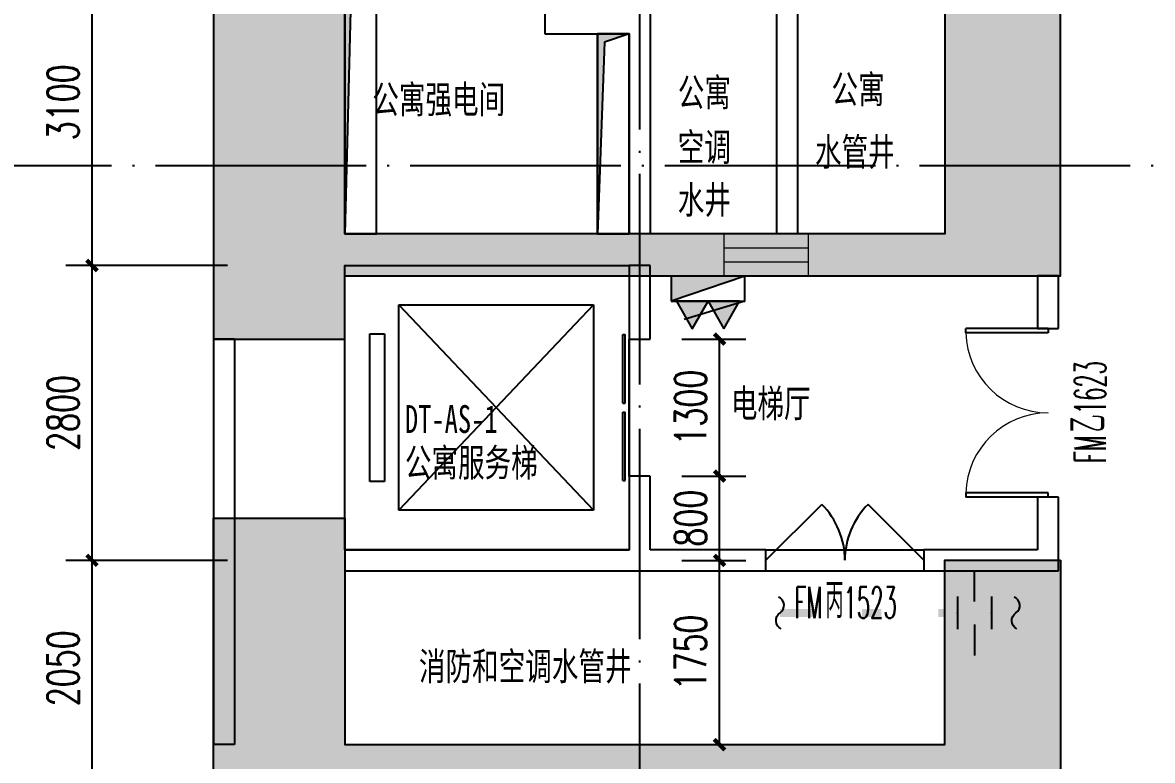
# Model space of a CAD drawing. Header units: millimetres. Extents: x 11476074 to 24729458, y -1239991 to 2813188.
# Drawn here: x 12585333 to 12596069, y 383263 to 390269 of the extents above; entities that cross this region are included whole.
import ezdxf

# ---------------------------------------------------------------- set-up
doc = ezdxf.new("R2010")
doc.units = ezdxf.units.MM
doc.header["$LTSCALE"] = 1000
doc.linetypes.add('DOTE', pattern=[2.42, 2, -0.2, 0.02, -0.2])
for name, color, linetype in [('#s-灭火器', 20, 'Continuous'), ('20230726 电气提资', 3, 'Continuous'), ('A-ANNO-DIMS', 3, 'Continuous'), ('A-ANNO-TEXT', 7, 'Continuous'), ('A-AXIS', 18, 'DOTE'), ('A-DOOR', 2, 'Continuous'), ('A-FLOR-EVTR', 2, 'Continuous'), ('A-WALL', 5, 'Continuous'), ('DOOR_FIRE', 1, 'Continuous'), ('DOOR_FIRE_TEXT', 7, 'Continuous'), ('EQUIP_喷淋', 7, 'Continuous'), ('EQUIP_消火栓', 7, 'Continuous'), ('G-RCQ-CONLine', 5, 'Continuous'), ('G-RCZ-CONLine', 5, 'Continuous'), ('GZDI-J建筑-楼板开洞', 251, 'Continuous'), ('PUB_HATCH', 8, 'Continuous'), ('VALVE_给水', 7, 'Continuous'), ('排水沟', 133, 'Continuous')]:
    doc.layers.add(name, color=color, linetype=linetype)
doc.layers.add('PIPE-喷淋1', color=220, linetype='消喷给水管1', lineweight=50)
doc.layers.add('墙洞窗', color=8, linetype='Continuous', lineweight=18)
doc.layers.get('20230726 电气提资').off()
doc.styles.add('_TCH_DIM_T3', font='SIMPLEX', dxfattribs={"width": 0.705882, "bigfont": 'GBCBIG'})
doc.styles.add('_TCH_WINDOW', font='SIMPLEX', dxfattribs={"width": 0.7, "bigfont": 'GBCBIG'})
doc.styles.add('TITXV', font='', dxfattribs={"width": 0.7})
doc.styles.get('TITXV').set_extended_font_data('SimSun')
doc.linetypes.add('消喷给水管1', pattern='A,3,-0.2,["1XP",TITXV,S=0.2,R=0,X=-0.1,Y=-0.1],-0.4', length=3.6)
doc.dimstyles.new('_TCH_ARCH&&100', dxfattribs={"dimtxt": 297.5, "dimasz": 100, "dimexe": 250, "dimexo": 300, "dimgap": 126.25, "dimtad": 1, "dimdec": 0, "dimzin": 0, "dimdsep": 46, "dimtxsty": '_TCH_DIM_T3', "dimblk": 'ARCHTICK', "dimcen": 0.09, "dimclrt": 7, "dimazin": 2, "dimtfac": 1, "dimtdec": 0, "dimtix": 1, "dimtmove": 2, "dimatfit": 3, "dimfxl": 0, "dimtolj": 1, "dimtzin": 0, "dimarcsym": 0})

# ---------------------------------------------------------------- blocks, each defined once
blk = doc.blocks.new('$VALVE$00000458')
at = {"linetype": 'Continuous'}
for p, q in [((0, 60.5), (0, 224.5)), ((-89.9, 86.2), (-89.9, -86.2)), ((89.9, 86.2), (89.9, -86.2)), ((0, -60.5), (0, -224.5))]:
    blk.add_line(p, q, dxfattribs=at)
for p in [(-89.9, 0), (89.9, 0)]:
    blk.add_point(p)
blk = doc.blocks.new('$TwtSys$00000132')
blk.add_lwpolyline([(6.9, -100.6, -0.575183), (0.2, 0, 0.604745), (-10.9, 100.6, 16.924828)], format="xyb")
blk = doc.blocks.new('A$C74AF65BF')
at = {"layer": 'PUB_HATCH'}
h = blk.add_hatch(color=256, dxfattribs=at)
h.dxf.hatch_style = 1
h.paths.add_polyline_path([(25800, -10250), (29300, -10250), (29300, -12850), (30400, -12850), (30400, -9150), (25800, -9150)])
h.paths.add_polyline_path([(25100, -10250), (25100, -9150), (22350, -9150), (22350, -12850), (23600, -12850), (23600, -10250)])
h.paths.add_polyline_path([(6800, -32750), (3700, -32750), (3700, -29000), (2600, -29000), (2600, -33850), (6800, -33850)])
h.paths.add_polyline_path([(3700, -12850), (3700, -10250), (9400, -10250), (9400, -12850), (10550, -12850), (10550, -9150), (2600, -9150), (2600, -12850)])
h.paths.add_polyline_path([(4700, -26150), (3700, -26150), (3700, -27500), (2600, -27500), (2600, -22750), (3700, -22750), (3700, -25850), (4700, -25850)])
h.paths.add_polyline_path([(6800, -30400), (6800, -32750), (6500, -32750), (6500, -30400)], flags=17)
h.paths.add_polyline_path([(26700, -29600), (26700, -28900), (26400, -28900), (26400, -33850), (30400, -33850), (30400, -28885), (29300, -28885), (29300, -32750), (26700, -32750), (26700, -29800), (27350, -29800), (27350, -29600)])
h.paths.add_polyline_path([(22350, -19850), (23600, -19850), (23600, -19250), (30400, -19250), (30400, -15950), (29300, -15950), (29300, -18850), (23600, -18850), (23600, -15950), (22350, -15950)])
h.paths.add_polyline_path([(9400, -18950), (9400, -20950), (10550, -20950), (10550, -15950), (9400, -15950), (9400, -18550), (3700, -18550), (3700, -15950), (2600, -15950), (2600, -18950)])
h.paths.add_polyline_path([(9400, -32750), (9400, -31050), (10550, -31050), (10550, -33850), (8400, -33850), (8400, -32750)])
h.paths.add_polyline_path([(24600, -33850), (22350, -33850), (22350, -27550), (23600, -27550), (23600, -32750), (24600, -32750)])
h.paths.add_polyline_path([(6800, -29050), (6500, -29050), (6500, -25150), (6700, -25150), (6700, -25850), (9400, -25850), (9400, -22450), (10550, -22450), (10550, -26850), (9400, -26850), (9400, -26150), (6800, -26150)])
h.paths.add_polyline_path([(30400, -21950), (30400, -27585), (29300, -27585), (29300, -24000), (26700, -24000), (26700, -26700), (27350, -26700), (27350, -26900), (26700, -26900), (26700, -27600), (26400, -27600), (26400, -24000), (23600, -24000), (23600, -26150), (22350, -26150), (22350, -21550), (23600, -21550), (23600, -23700), (29300, -23700), (29300, -21950)])
at = {"layer": 'G-RCQ-CONLine'}
blk.add_lwpolyline([(22350, -19850), (23600, -19850), (23600, -19250), (30400, -19250), (30400, -15950), (29300, -15950), (29300, -18850), (23600, -18850), (23600, -15950), (22350, -15950)], close=True, dxfattribs=at)
at = {"layer": 'G-RCQ-CONLine', "linetype": 'Continuous'}
blk.add_lwpolyline([(30400, -21950), (30400, -27585), (29300, -27585), (29300, -24000), (26700, -24000), (26700, -26700), (27350, -26700), (27350, -26900), (26700, -26900), (26700, -27600), (26400, -27600), (26400, -24000), (23600, -24000), (23600, -26150), (22350, -26150), (22350, -21550), (23600, -21550), (23600, -23700), (29300, -23700), (29300, -21950), (30400, -21950)], dxfattribs=at)
at = {"layer": '墙洞窗', "lineweight": 18}
for p, q in [((27200, -18850), (28000, -18850)), ((27200, -18983), (28000, -18983)), ((27200, -19117), (28000, -19117)), ((27200, -19250), (28000, -19250))]:
    blk.add_line(p, q, dxfattribs=at)
at = {"layer": '墙洞窗'}
for p, q in [((27200, -18850), (27200, -19250)), ((28000, -18850), (28000, -19250))]:
    blk.add_line(p, q, dxfattribs=at)
blk = doc.blocks.new('灭火器')
at = {"layer": '#s-灭火器', "ltscale": 1000}
for points in [[(292444, 59707), (292144, 59707), (292294, 59447)], [(292744, 59707), (292444, 59707), (292594, 59447)]]:
    blk.add_hatch(color=256, dxfattribs=at).paths.add_polyline_path(points)
for points in [[(292294, 59447), (292444, 59707), (292144, 59707)], [(292594, 59447), (292744, 59707), (292444, 59707)]]:
    blk.add_lwpolyline(points, close=True, dxfattribs=at)
blk = doc.blocks.new('$TWTSYS$00000508')
for p, q in [((-0.5, 0.5), (0.324, 1.224)), ((-0.5, 0.5), (-0.5, -0.5)), ((-0.5, -0.5), (0.5, 0.5)), ((0.5, 0.5), (-0.5, 0.5)), ((0.5, -0.5), (0.5, 0.5)), ((-0.5, -0.5), (0.5, -0.5))]:
    blk.add_line(p, q)
blk.add_solid([(0.5, -0.5), (0.5, 0.5), (-0.5, -0.5)])
blk = doc.blocks.new('消火栓')
at = {"layer": '#s-灭火器', "rotation": 180}
blk.add_blockref('灭火器', (12864422, 734932), dxfattribs=at)
at = {"layer": 'EQUIP_消火栓', "xscale": 700, "yscale": 240, "zscale": 700}
blk.add_blockref('$TWTSYS$00000508', (12571978, 675105), dxfattribs=at)
blk = doc.blocks.new('A$C747B5AC2')
at = {"rotation": 180}
blk.add_blockref('消火栓', (12642298, 419989), dxfattribs=at)
blk = doc.blocks.new('qlzw')
at = {"layer": 'A-AXIS'}
for p, q in [((12457766.8, 979989.8, 0), (12457766.8, 1082989.8)), ((12416866.8, 1020789.8), (12486866.8, 1020789.8))]:
    blk.add_line(p, q, dxfattribs=at)
blk = doc.blocks.new('_ArchTick')
at = {"color": 0, "linetype": 'ByBlock', "const_width": 0.4}
blk.add_lwpolyline([(-0.5, -0.5), (0.5, 0.5)], dxfattribs=at)
blk = doc.blocks.new('*D5252')
at = {"layer": 'A-ANNO-DIMS', "color": 0, "lineweight": -2, "transparency": 16777216}
for p, q in [((12591597, 385163), (12592206, 385163)), ((12591956, 383413), (12591956, 385163)), ((12591597, 383413), (12592206, 383413))]:
    blk.add_line(p, q, dxfattribs=at)
at = {"layer": 'Defpoints', "color": 0, "transparency": 16777216}
for p in [(12591297, 385163), (12591956, 385163), (12591297, 383413)]:
    blk.add_point(p, dxfattribs=at)
at = {"layer": 'A-ANNO-DIMS', "color": 0, "lineweight": -2, "transparency": 16777216, "xscale": 100, "yscale": 100, "zscale": 100}
for p, rotation in [((12591956, 385163), 90), ((12591956, 383413), 270)]:
    blk.add_blockref('_ArchTick', p, dxfattribs=dict(at, rotation=rotation))
at = {"layer": 'A-ANNO-DIMS', "color": 7, "transparency": 16777216, "insert": (12591681, 384288), "char_height": 297.5, "attachment_point": 5, "rotation": 90, "style": '_TCH_DIM_T3'}
blk.add_mtext('\\A1;1750', dxfattribs=at)
blk = doc.blocks.new('*D5253')
at = {"layer": 'A-ANNO-DIMS', "color": 0, "lineweight": -2, "transparency": 16777216}
for p, q in [((12591597, 385963), (12592206, 385963)), ((12591956, 385163), (12591956, 385963)), ((12591597, 385163), (12592206, 385163))]:
    blk.add_line(p, q, dxfattribs=at)
at = {"layer": 'Defpoints', "color": 0, "transparency": 16777216}
for p in [(12591297, 385963), (12591956, 385963), (12591297, 385163)]:
    blk.add_point(p, dxfattribs=at)
at = {"layer": 'A-ANNO-DIMS', "color": 0, "lineweight": -2, "transparency": 16777216, "xscale": 100, "yscale": 100, "zscale": 100}
for p, rotation in [((12591956, 385963), 90), ((12591956, 385163), 270)]:
    blk.add_blockref('_ArchTick', p, dxfattribs=dict(at, rotation=rotation))
at = {"layer": 'A-ANNO-DIMS', "color": 7, "transparency": 16777216, "insert": (12591681, 385563), "char_height": 297.5, "attachment_point": 5, "rotation": 90, "style": '_TCH_DIM_T3'}
blk.add_mtext('\\A1;800', dxfattribs=at)
blk = doc.blocks.new('*D5254')
at = {"layer": 'A-ANNO-DIMS', "color": 0, "lineweight": -2, "transparency": 16777216}
for p, q in [((12591597, 387263), (12592206, 387263)), ((12591956, 385963), (12591956, 387263)), ((12591597, 385963), (12592206, 385963))]:
    blk.add_line(p, q, dxfattribs=at)
at = {"layer": 'Defpoints', "color": 0, "transparency": 16777216}
for p in [(12591297, 387263), (12591956, 387263), (12591297, 385963)]:
    blk.add_point(p, dxfattribs=at)
at = {"layer": 'A-ANNO-DIMS', "color": 0, "lineweight": -2, "transparency": 16777216, "xscale": 100, "yscale": 100, "zscale": 100}
for p, rotation in [((12591956, 387263), 90), ((12591956, 385963), 270)]:
    blk.add_blockref('_ArchTick', p, dxfattribs=dict(at, rotation=rotation))
at = {"layer": 'A-ANNO-DIMS', "color": 7, "transparency": 16777216, "insert": (12591681, 386613), "char_height": 297.5, "attachment_point": 5, "rotation": 90, "style": '_TCH_DIM_T3'}
blk.add_mtext('\\A1;1300', dxfattribs=at)
blk = doc.blocks.new('*D5283')
at = {"layer": 'A-ANNO-DIMS', "color": 0, "lineweight": -2, "transparency": 16777216}
for p, q in [((12587281, 385163), (12585743, 385163)), ((12585993, 383113), (12585993, 385163)), ((12587281, 383113), (12585743, 383113))]:
    blk.add_line(p, q, dxfattribs=at)
at = {"layer": 'Defpoints', "color": 0, "transparency": 16777216}
for p in [(12585993, 385163), (12587581, 385163), (12587581, 383113)]:
    blk.add_point(p, dxfattribs=at)
at = {"layer": 'A-ANNO-DIMS', "color": 0, "lineweight": -2, "transparency": 16777216, "xscale": 100, "yscale": 100, "zscale": 100}
for p, rotation in [((12585993, 385163), 90), ((12585993, 383113), 270)]:
    blk.add_blockref('_ArchTick', p, dxfattribs=dict(at, rotation=rotation))
at = {"layer": 'A-ANNO-DIMS', "color": 7, "transparency": 16777216, "insert": (12585718, 384138), "char_height": 297.5, "attachment_point": 5, "rotation": 90, "style": '_TCH_DIM_T3'}
blk.add_mtext('\\A1;2050', dxfattribs=at)
blk = doc.blocks.new('*D5284')
at = {"layer": 'A-ANNO-DIMS', "color": 0, "lineweight": -2, "transparency": 16777216}
for p, q in [((12587281, 387963), (12585743, 387963)), ((12585993, 385163), (12585993, 387963)), ((12587281, 385163), (12585743, 385163))]:
    blk.add_line(p, q, dxfattribs=at)
at = {"layer": 'Defpoints', "color": 0, "transparency": 16777216}
for p in [(12585993, 387963), (12587581, 387963), (12587581, 385163)]:
    blk.add_point(p, dxfattribs=at)
at = {"layer": 'A-ANNO-DIMS', "color": 0, "lineweight": -2, "transparency": 16777216, "xscale": 100, "yscale": 100, "zscale": 100}
for p, rotation in [((12585993, 387963), 90), ((12585993, 385163), 270)]:
    blk.add_blockref('_ArchTick', p, dxfattribs=dict(at, rotation=rotation))
at = {"layer": 'A-ANNO-DIMS', "color": 7, "transparency": 16777216, "insert": (12585718, 386563), "char_height": 297.5, "attachment_point": 5, "rotation": 90, "style": '_TCH_DIM_T3'}
blk.add_mtext('\\A1;2800', dxfattribs=at)
blk = doc.blocks.new('*D5285')
at = {"layer": 'A-ANNO-DIMS', "color": 0, "lineweight": -2, "transparency": 16777216}
for p, q in [((12587281, 391063), (12585743, 391063)), ((12585993, 387963), (12585993, 391063)), ((12587281, 387963), (12585743, 387963))]:
    blk.add_line(p, q, dxfattribs=at)
at = {"layer": 'Defpoints', "color": 0, "transparency": 16777216}
for p in [(12585993, 391063), (12587581, 391063), (12587581, 387963)]:
    blk.add_point(p, dxfattribs=at)
at = {"layer": 'A-ANNO-DIMS', "color": 0, "lineweight": -2, "transparency": 16777216, "xscale": 100, "yscale": 100, "zscale": 100}
for p, rotation in [((12585993, 391063), 90), ((12585993, 387963), 270)]:
    blk.add_blockref('_ArchTick', p, dxfattribs=dict(at, rotation=rotation))
at = {"layer": 'A-ANNO-DIMS', "color": 7, "transparency": 16777216, "insert": (12585718, 389513), "char_height": 297.5, "attachment_point": 5, "rotation": 90, "style": '_TCH_DIM_T3'}
blk.add_mtext('\\A1;3100', dxfattribs=at)
blk = doc.blocks.new('$DORLIB2D$00000127')
at = {"color": 0}
for points in [[(-0.5333, 0.7949), (-0.5333, 0.6904)], [(-0.0333, 0.7949), (-0.5333, 0.7949)], [(-0.0333, 0.7949), (-0.0333, 0.6904)], [(0.5333, 0.7949), (0.0333, 0.7949)], [(0.0333, 0.7949), (0.0333, 0.6904)], [(0.5333, 0.7949), (0.5333, 0.6904)], [(-0.0333, 0.6904), (-0.5333, 0.6904)], [(0.5333, 0.6904), (0.0333, 0.6904)], [(0.5, 0.5), (-0.5, 0.5)]]:
    blk.add_lwpolyline(points, dxfattribs=at)
blk = doc.blocks.new('$DorLib2D$00000002')
for p, q in [((-0.5, 0), (-0.5, 0.4875)), ((-0.475, 0.4875), (-0.5, 0.4875)), ((-0.475, 0), (-0.475, 0.4875)), ((0.475, 0), (0.475, 0.4875)), ((0.475, 0.4875), (0.5, 0.4875)), ((0.5, 0), (0.5, 0.4875)), ((-0.5, 0), (-0.475, 0)), ((0.5, 0), (0.475, 0))]:
    blk.add_line(p, q)
at = {"lineweight": 13}
for centre, start, end in [((-0.4875, 0), 0, 88.53072), ((0.4875, 0), 91.46928, 180)]:
    blk.add_arc(centre, 0.4875, start, end, dxfattribs=at)
blk = doc.blocks.new('$DorLib2D$00000116')
at = {"color": 0}
for p, q in [((-0.5, 0), (-0.1464, 0.3536)), ((0.5, 0), (0.1464, 0.3536))]:
    blk.add_line(p, q, dxfattribs=at)
for centre, start, end in [((-0.5, 0), 0, 45), ((0.5, 0), 135, 180)]:
    blk.add_arc(centre, 0.5, start, end, dxfattribs=at)

msp = doc.modelspace()

# ---------------------------------------------------------------- hatches: boundary and pattern name
at = {"layer": 'GZDI-J建筑-楼板开洞'}
h = msp.add_hatch(color=256, dxfattribs=at)
h.dxf.hatch_style = 1
h.paths.add_polyline_path([(12588396.8, 388263.2), (12588396.8, 390963.2), (12588696.8, 390963.2), (12588462.1, 390884.2)])
h = msp.add_hatch(color=256, dxfattribs=at)
h.dxf.hatch_style = 1
h.paths.add_polyline_path([(12590796.8, 388263.2), (12590796.8, 390163.2), (12591096.8, 390163.2), (12590862.1, 390084.2)])

# ---------------------------------------------------------------- linework, layer by layer
at = {"layer": 'A-FLOR-EVTR'}
for p, q in [((12588909.3, 387588.2), (12590759.3, 387588.2)), ((12588909.3, 385638.2), (12588909.3, 387588.2)), ((12588909.3, 387588.2), (12590759.3, 385638.2)), ((12590759.3, 387588.2), (12588909.3, 385638.2)), ((12590759.3, 387588.2), (12590759.3, 385638.2)), ((12588634.3, 387313.2), (12588771.8, 387313.2)), ((12588634.3, 385913.2), (12588634.3, 387313.2)), ((12588771.8, 387313.2), (12588771.8, 385913.2)), ((12588771.8, 385913.2), (12588634.3, 385913.2)), ((12590759.3, 385638.2), (12588909.3, 385638.2))]:
    msp.add_line(p, q, dxfattribs=at)
msp.add_lwpolyline([(12588396.8, 385263.2), (12588396.8, 387963.2), (12591096.8, 387963.2), (12591096.8, 385263.2)], close=True, dxfattribs=at)
at = {"layer": 'A-WALL'}
for p, q in [((12590296.8, 391163.2), (12590296.8, 390163.2)), ((12591296.8, 390963.2), (12591296.8, 390263.2)), ((12592496.8, 390963.2), (12592496.8, 388263.2)), ((12592696.8, 390963.2), (12592696.8, 388263.2)), ((12591296.8, 390263.2), (12591296.8, 388263.2)), ((12590296.8, 390163.2), (12591096.8, 390163.2)), ((12591096.8, 390163.2), (12591096.8, 388263.2)), ((12591296.8, 388263.2), (12591096.8, 388263.2)), ((12592696.8, 388263.2), (12592496.8, 388263.2)), ((12591096.8, 387963.2), (12591096.8, 387263.2)), ((12591296.8, 387963.2), (12591096.8, 387963.2)), ((12591296.8, 387263.2), (12591296.8, 387963.2)), ((12594976.8, 387863.2), (12594976.8, 387363.2)), ((12595176.8, 387863.2), (12594976.8, 387863.2)), ((12595176.8, 387363.2), (12595176.8, 387863.2)), ((12594976.8, 387363.2), (12595176.8, 387363.2)), ((12587146.8, 387263.2), (12587146.8, 383413.2)), ((12587346.8, 387263.2), (12587146.8, 387263.2)), ((12587346.8, 387263.2), (12587346.8, 383413.2)), ((12591096.8, 387263.2), (12591296.8, 387263.2)), ((12591296.8, 385963.2), (12591096.8, 385963.2)), ((12591096.8, 385963.2), (12591096.8, 385263.2)), ((12591296.8, 385263.2), (12591296.8, 385963.2)), ((12595176.8, 385763.2), (12594976.8, 385763.2)), ((12594976.8, 385763.2), (12594976.8, 385263.2)), ((12595176.8, 385063.2), (12595176.8, 385763.2)), ((12588396.8, 385263.2), (12591096.8, 385263.2)), ((12588396.8, 385263.2), (12588396.8, 385063.2)), ((12592396.8, 385263.2), (12591296.8, 385263.2)), ((12592396.8, 385063.2), (12592396.8, 385263.2)), ((12594976.8, 385263.2), (12593896.8, 385263.2)), ((12593896.8, 385263.2), (12593896.8, 385063.2)), ((12588396.8, 385063.2), (12591196.8, 385063.2)), ((12591196.8, 385063.2), (12592396.8, 385063.2)), ((12593896.8, 385063.2), (12595176.8, 385063.2)), ((12587346.8, 383413.2), (12587146.8, 383413.2))]:
    msp.add_line(p, q, dxfattribs=at)
at = {"layer": 'DOOR_FIRE'}
for p, q in [((12592396.8, 385263.2), (12593896.8, 385263.2)), ((12592396.8, 385063.2), (12593896.8, 385063.2))]:
    msp.add_line(p, q, dxfattribs=at)
at = {"layer": 'GZDI-J建筑-楼板开洞', "color": 30}
for points in [[(12588396.8, 388263.2), (12588696.8, 388263.2), (12588696.8, 390963.2), (12588396.8, 390963.2)], [(12588396.8, 388263.2), (12588396.8, 390963.2), (12588696.8, 390963.2), (12588462.1, 390884.2)], [(12590796.8, 388263.2), (12591096.8, 388263.2), (12591096.8, 390163.2), (12590796.8, 390163.2)], [(12590796.8, 388263.2), (12590796.8, 390163.2), (12591096.8, 390163.2), (12590862.1, 390084.2)]]:
    msp.add_lwpolyline(points, close=True, dxfattribs=at)
at = {"layer": 'PIPE-喷淋1', "ltscale": 1.5, "const_width": 75}
for points in [[(12592530.7, 384663.2), (12592857.3, 384663.2)], [(12593308, 384663.2), (12593493.8, 384663.2)], [(12594033.8, 384663.2), (12594216.5, 384663.2)], [(12594540, 384663.2), (12594771, 384663.2)]]:
    msp.add_lwpolyline(points, dxfattribs=at)

# ---------------------------------------------------------------- block references
at = {"layer": '20230726 电气提资'}
msp.add_blockref('A$C747B5AC2', (12521526.8, 642859), dxfattribs=at)
at = {"layer": 'A-DOOR', "xscale": 1300, "yscale": -200, "zscale": 1300, "rotation": 270}
msp.add_blockref('$DORLIB2D$00000127', (12591196.8, 386613.2), dxfattribs=at)
at = {"layer": 'DOOR_FIRE', "zscale": 200}
for name, p, xscale, yscale, rotation in [('$DorLib2D$00000002', (12595076.8, 386563.2), -1600, -1600, 270), ('$DorLib2D$00000116', (12593146.8, 385163.2), 1500, 1500, 6.876398568729061e-12)]:
    msp.add_blockref(name, p, dxfattribs=dict(at, xscale=xscale, yscale=yscale, rotation=rotation))
at = {"layer": 'EQUIP_喷淋', "xscale": 1.5, "yscale": 1.5, "zscale": 1.5}
for p in [(12592530.7, 384663.2), (12594771, 384663.2)]:
    msp.add_blockref('$TwtSys$00000132', p, dxfattribs=at)
at = {"layer": 'G-RCZ-CONLine', "ltscale": 10}
msp.add_blockref('A$C74AF65BF', (12564796.8, 407113.2), dxfattribs=at)
at = {"layer": 'VALVE_给水', "xscale": 1.8, "yscale": 1.8, "zscale": 1.8}
msp.add_blockref('$VALVE$00000458', (12594378.3, 384663.2), dxfattribs=at)
at = {"layer": '排水沟'}
msp.add_blockref('qlzw', (133430, -631876.5), dxfattribs=at)

# ---------------------------------------------------------------- texts
at = {"layer": 'A-ANNO-TEXT', "style": 'TITXV', "width": 0.7}
for s, p in [('公寓', (12593019.6, 389504.6)), ('公寓强电间', (12588656.6, 389408.1)), ('公寓', (12591559, 389475)), ('空调', (12591559, 388955.3)), ('水管井', (12592862.7, 388910.1)), ('水井', (12591559, 388454.9)), ('电梯厅', (12592063.5, 386521.6)), ('DT-AS-1', (12588966, 386372.5)), ('公寓服务梯', (12588966, 385959.1)), ('消防和空调水管井', (12589099.8, 384025.1))]:
    msp.add_text(s, height=264.35, dxfattribs=at).set_placement(p)
at = {"layer": 'DOOR_FIRE_TEXT', "style": '_TCH_WINDOW'}
for s, height, width, p in [('1623', 297.5, 0.494118, (12595626.8, 386551.2)), ('乙', 337.6, 0.7, (12595626.8, 386379.2)), ('FM', 297.5, 0.494118, (12595626.8, 386085.2))]:
    msp.add_text(s, height=height, rotation=90, dxfattribs=dict(at, width=width)).set_placement(p)
for s, height, width, p in [('FM', 297.5, 0.494118, (12592668.8, 384613.2)), ('丙', 337.6, 0.7, (12592962.8, 384613.2)), ('1523', 297.5, 0.494118, (12593134.8, 384613.2))]:
    msp.add_text(s, height=height, dxfattribs=dict(at, width=width)).set_placement(p)

# ---------------------------------------------------------------- dimensions: what is measured, and where the dimension line sits
at = {"layer": 'A-ANNO-DIMS'}
for p1, p2, distance, picture, middle in [((12587580.9, 387963.2), (12587580.9, 391063.2), 1588.2, '*D5285', (12585717.7, 389513.2)), ((12587580.9, 385163.2), (12587580.9, 387963.2), 1588.2, '*D5284', (12585717.7, 386563.2)), ((12591296.8, 385963.2), (12591296.8, 387263.2), -659.2, '*D5254', (12591681, 386613.2)), ((12591296.8, 385163.2), (12591296.8, 385963.2), -659.2, '*D5253', (12591681, 385563.2)), ((12587580.9, 383113.2), (12587580.9, 385163.2), 1588.2, '*D5283', (12585717.7, 384138.2)), ((12591296.8, 383413.2), (12591296.8, 385163.2), -659.2, '*D5252', (12591681, 384288.2))]:
    dim = msp.add_aligned_dim(p1=p1, p2=p2, distance=distance, dimstyle='_TCH_ARCH&&100', dxfattribs=at)
    dim.commit()
    dim.dimension.update_dxf_attribs({"geometry": picture, "text_midpoint": middle})

doc.saveas('drawing.dxf')
